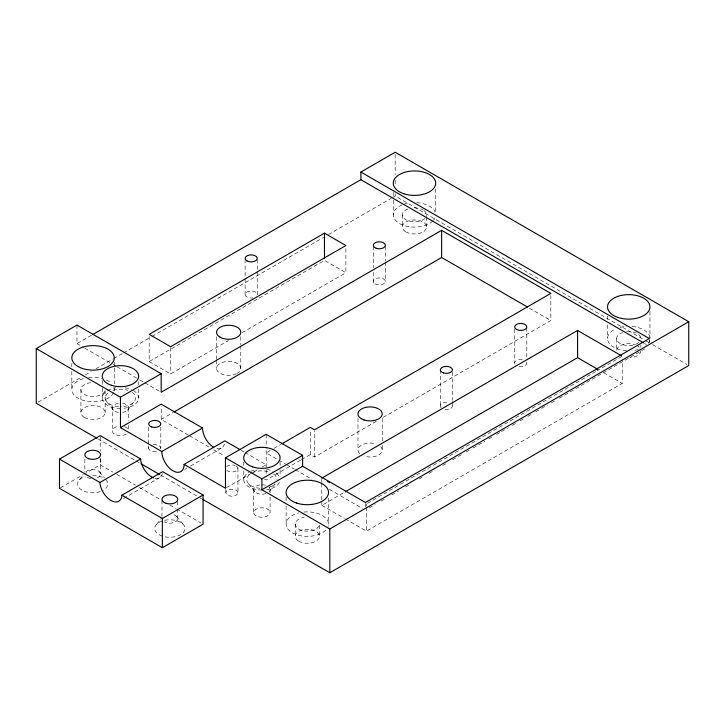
<?xml version="1.0" encoding="UTF-8"?>
<svg xmlns="http://www.w3.org/2000/svg" width="725" height="725" viewBox="0 0 725 725"><rect width="100%" height="100%" fill="white"/><g stroke="black" fill="none" stroke-linecap="round" stroke-linejoin="round"><path stroke-width="0.54" stroke-dasharray="3.62 2.72" d="M188.4 435.127L161.177 419.403L161.177 406.317M266.175 473.479L266.175 447.416M376.293 421.352L314.523 457.031L310.318 454.539L310.318 429.653M314.523 457.031L314.523 430.904M383.163 417.382L550.837 320.532L550.837 295.646M127.555 410.205L133.59 402.321M79.587 479.615L83.085 475.283M156.727 524.157L162.328 517.224M76.968 325.072L76.968 343.632L91.649 335.158M38.207 402.13L81.363 377.218M85.287 374.952L91.169 371.562M96.072 368.726L112.747 359.102M113.725 358.54L122.552 353.438M123.531 352.876L150.99 337.016M151.969 336.454L323.586 237.374M328.488 234.538L391.255 198.306M392.234 197.735L395.179 196.04L644.715 340.107M149.178 336.536L149.178 361.576L324.465 260.375L345.888 272.745L345.888 247.705M149.178 361.576L170.611 373.946L228.384 340.587M242.096 332.675L345.888 272.745M161.177 419.403L172.949 412.616M60.465 487.762L82.759 474.893M83.728 474.331L100.213 464.816L112.946 472.165M123.649 498.428L159.518 477.721M184.721 469.356L186.66 468.241M190.539 465.994L221.56 448.086M270.099 450.606L266.175 452.871L277.847 459.614M274.023 448.34L280.892 444.38M226.436 487.698L252.608 472.591M253.578 472.029L258.426 469.229M262.305 466.991L266.175 464.752L245.023 452.536M300.513 460.203L266.175 480.032L264.235 478.908M301.491 459.641L310.318 454.539M321.809 500.975L321.809 505.334L344.348 492.32M367.448 503.331L595.778 371.499M596.757 370.937L622.231 356.229L622.231 358.404M369.306 507.899L375.188 504.5M381.06 501.111L385.954 498.283M391.826 494.894L398.678 490.934M405.538 486.983L409.453 484.717M419.24 479.071L422.177 477.367M429.028 473.416L432.952 471.15M442.739 465.504L445.676 463.801M452.527 459.849L457.421 457.022M458.408 456.46L461.345 454.756M466.238 451.938L469.175 450.234M473.09 447.978L484.835 441.199M488.759 438.933L492.674 436.677M496.589 434.411L500.504 432.154M501.483 431.583L508.334 427.632M512.249 425.367L516.173 423.11M520.088 420.844L524.003 418.588M527.918 416.322L531.833 414.066M535.748 411.8L540.642 408.972M541.62 408.411L547.502 405.021M551.417 402.756L555.332 400.499M559.247 398.233L646.383 347.928M345.317 518.901L366.46 531.117L622.231 383.443L622.231 359.491M645.694 340.668L648.63 342.363M652.545 344.629L686.793 364.403M644.434 343.405L646.392 344.538M529.386 308.152L550.837 320.532M603.789 372.795L622.231 383.443M76.968 343.632L83.819 347.592M84.798 348.154L112.221 363.986M113.2 364.548L116.136 366.243M117.115 366.814L138.656 379.248M139.635 379.818L161.177 392.252M278.826 460.176L285.632 464.109M286.602 464.671L294.386 469.157M295.356 469.718L311.895 479.27M329.404 489.375L362.473 508.47M241.171 450.316L244.053 451.983M321.809 505.334L344.357 518.348M189.37 435.689L209.788 447.47M213.676 449.718L224.369 455.889M97.902 438.861L135.086 460.33M136.064 460.892L139.979 463.148M160.524 475.02L197.717 496.489M198.695 497.051L201.632 498.746M116.861 474.431L135.475 485.179M139.39 487.436L159.962 499.317M169.759 504.972L175.64 508.361M176.619 508.932L201.106 523.069M176.673 516.354L182.972 524.157M99.533 471.821L104.436 477.884M248.775 483.974L254.81 491.858M107.345 402.321L113.381 410.205M649.963 311.415L649.963 338.557M649.319 339.653L649.319 342.943M640.873 345.173L640.873 347.375M616.631 338.557L616.631 350.683A12.126 6.996 0 0 1 634.81 344.629M607.541 315.937L607.541 320.459M607.541 324.99L607.541 338.557M526.812 328.062L526.812 357.416M514.687 329.186L514.687 363.053M452.454 372.115L452.454 400.345M452.454 401.469L452.454 405.991M440.329 369.859L440.329 405.991M435.68 188.826L435.68 212.579M426.59 217.047L426.59 226.97M402.339 214.845L402.339 226.97M395.179 154.488L395.179 174.707M395.179 180.317L395.179 185.935M395.179 193.792L395.179 196.04M393.249 192.225L393.249 195.614M393.249 200.136L393.249 214.845M385.383 246.409L385.383 261.082M385.383 262.214L385.383 281.4M382.229 418.416L382.229 440.999M382.229 445.513L382.229 450.026M373.257 246.409L373.257 267.86M373.257 272.373L373.257 281.4M366.46 503.893L366.46 506.077M366.46 507.165L366.46 531.117M365.391 503.585L365.391 506.866M357.987 418.416L357.987 450.026M328.534 498.12L328.534 524.139M321.809 479.198L321.809 482.469M321.809 483.557L321.809 499.888M319.444 525.235L319.444 536.264M295.202 524.139L295.202 536.264M286.112 496.987L286.112 501.51M286.112 506.041L286.112 524.139M280.077 462.178L280.077 465.441M280.077 469.8L280.077 476.334M270.072 489.493L270.072 492.782M270.072 497.169L270.072 512.502A8.183 4.722 0 0 1 257.801 516.599A8.183 4.722 0 0 1 257.801 508.415A8.183 4.722 0 0 1 270.072 512.502M266.175 434.32L266.175 446.328M257.239 259.523L257.239 270.815M257.239 271.938L257.239 294.522A6.063 3.498 0 0 0 250.651 291.033A6.063 3.498 0 0 0 245.213 295.129A6.063 3.498 0 0 0 252.744 297.903M253.714 489.493L253.714 512.502M245.113 259.523L245.113 277.584M245.113 278.717L245.113 294.522M243.709 462.178L243.709 465.441M243.709 470.888L243.709 479.597M240.8 336.763L240.8 344.665M240.8 345.798L240.8 368.373M237.954 468.468L237.954 492.71A6.063 3.498 0 0 1 228.864 495.746A6.063 3.498 0 0 1 228.864 489.683A6.063 3.498 0 0 1 237.954 492.71M225.828 489.402L225.828 492.71M216.558 336.763L216.558 359.346M216.558 360.47L216.558 368.373M177.734 501.473L177.734 507.908M177.734 508.986L177.734 518.629M170.611 347.819L170.611 373.946M161.974 500.404L161.974 516.49M160.814 427.233L160.814 448.177M148.688 427.233L148.688 444.869M148.688 445.966L148.688 448.177M138.647 381.613L138.647 384.884M138.647 389.234L138.647 397.943M128.642 407.84L128.642 420.989M128.642 425.376L128.642 430.849M114.251 362.382L114.251 366.913M114.251 368.037L114.251 383.878M118.347 403.281A8.183 4.722 0 0 0 112.284 407.84L112.284 430.849M105.161 390.63L105.161 412.543M102.279 380.525L102.279 387.059M102.279 388.147L102.279 397.943M100.594 459.079L100.594 474.096M100.213 436.74L100.213 451.34M100.213 458.082L100.213 464.816M84.834 459.079L84.834 471.948M80.91 389.533L80.91 412.543M71.82 363.515L71.82 366.913M71.82 371.436L71.82 389.533M526.604 362.156A6.063 3.498 0 0 1 519.182 366.433M514.895 363.959A6.063 3.498 0 0 1 522.317 359.682M452.246 405.085A6.063 3.498 0 0 1 444.824 409.371M441.144 407.74A6.063 3.498 0 0 1 442.105 403.517A6.063 3.498 0 0 1 449.428 402.955M380.607 446.528A12.126 6.996 0 0 1 378.677 454.983A12.126 6.996 0 0 1 364.05 456.088M359.609 453.533A12.126 6.996 0 0 1 361.539 445.077A12.126 6.996 0 0 1 376.166 443.972M236.477 373.737A12.126 6.996 0 0 1 216.811 369.795A12.126 6.996 0 0 1 232.154 361.675A12.126 6.996 0 0 1 237.247 373.33M126.25 434.193A8.183 4.722 0 0 1 113.381 433.215A8.183 4.722 0 0 1 118.347 426.291M124.555 426.762A8.183 4.722 0 0 1 128.37 429.635M122.579 403.281A8.183 4.722 0 0 1 128.579 408.456A8.183 4.722 0 0 1 120.468 412.57M118.347 412.407A8.183 4.722 0 0 1 112.284 407.84M104.744 391.346A12.126 6.996 0 0 1 91.278 396.457A12.126 6.996 0 0 1 80.919 389.325A12.126 6.996 0 0 1 91.984 382.564M113.925 387.404A21.215 12.243 0 0 1 113.925 391.663M113.526 392.705A21.215 12.243 0 0 1 79.261 398.85A21.215 12.243 0 0 1 84.408 378.341M88.622 377.553A21.215 12.243 0 0 1 101.663 378.341M106.385 380.018A21.215 12.243 0 0 1 111.405 383.407M133.318 390.521A18.179 10.494 0 0 1 137.442 401.704A18.179 10.494 0 0 1 121.41 408.429M120.468 408.447A18.179 10.494 0 0 1 103.902 402.275A18.179 10.494 0 0 1 106.802 391.02M107.608 390.521A18.179 10.494 0 0 1 115.755 387.803M125.171 387.803A18.179 10.494 0 0 1 131.533 389.615M132.068 392.316A15.152 8.745 0 0 1 134.198 401.641A15.152 8.745 0 0 1 120.468 406.689M118.483 406.616A15.152 8.745 0 0 1 106.339 401.115A15.152 8.745 0 0 1 108.859 392.316M112.892 390.367A15.152 8.745 0 0 1 128.044 390.367M319.027 525.951A12.126 6.996 0 0 1 298.754 529.087A12.126 6.996 0 0 1 304.183 517.378M304.002 512.04A21.215 12.243 0 0 1 328.208 526.268M325.688 530.256A21.215 12.243 0 0 1 291.559 532.331A21.215 12.243 0 0 1 298.691 512.947M269.473 487.173A15.152 8.745 0 0 0 275.011 483.974L268.975 491.858A8.183 4.722 0 0 0 268.975 487.137M259.913 488.269A15.152 8.745 0 0 1 247.542 482.406A15.152 8.745 0 0 1 251.176 473.416M251.901 473.026A15.152 8.745 0 0 1 269.473 472.02M273.497 473.969A15.152 8.745 0 0 1 277.041 479.597M265.984 493.589A8.183 4.722 0 0 1 254.33 491.305A8.183 4.722 0 0 1 259.777 484.934M261.897 484.771A8.183 4.722 0 0 1 267.679 486.158M279.46 482.315A18.179 10.494 0 0 1 266.601 489.737M261.897 490.091A18.179 10.494 0 0 1 245.095 483.611A18.179 10.494 0 0 1 249.038 472.174M250.823 471.268A18.179 10.494 0 0 1 257.185 469.456M266.601 469.456A18.179 10.494 0 0 1 272.962 471.268M276.316 473.207A18.179 10.494 0 0 1 279.46 476.878M236.178 465.985A6.063 3.498 0 0 1 235.58 471.241A6.063 3.498 0 0 1 226.644 470.217M226.644 466.71A6.063 3.498 0 0 1 234.927 465.432M153.183 444.797A6.063 3.498 0 0 1 160.606 449.083M156.319 451.557A6.063 3.498 0 0 1 149.939 450.307A6.063 3.498 0 0 1 149.504 446.428M640.873 350.683A12.126 6.996 0 0 1 629.808 357.661M637.32 345.734A12.126 6.996 0 0 1 639.251 347.184M638.68 342.572A12.126 6.996 0 0 1 619.812 343.288A12.126 6.996 0 0 1 622.693 332.503M626.645 331.669A12.126 6.996 0 0 1 640.873 338.557M423.744 210.341A12.126 6.996 0 0 1 426.173 216.657M424.959 218.343A12.126 6.996 0 0 1 405.891 219.793A12.126 6.996 0 0 1 408.402 208.782M414.464 207.848A12.126 6.996 0 0 1 423.038 209.897M632.073 326.468A21.215 12.243 0 0 1 648.349 343.251M638.39 349.468A21.215 12.243 0 0 1 632.073 350.655M626.536 350.737A21.215 12.243 0 0 1 608.411 342.037A21.215 12.243 0 0 1 615.398 329.041M620.12 327.374A21.215 12.243 0 0 1 626.536 326.377M434.955 218.017A21.215 12.243 0 0 1 433.487 220.264M432.834 220.971A21.215 12.243 0 0 1 400.272 223.943A21.215 12.243 0 0 1 401.994 204.939M403.861 204.242A21.215 12.243 0 0 1 408.972 203.018M416.676 202.665A21.215 12.243 0 0 1 434.955 211.673M224.442 443.981A15.76 9.099 60 0 1 214.645 447.814M162.273 536.11A15.152 8.745 0 0 1 161.711 521.148A15.152 8.745 0 0 1 184.948 527.764A15.152 8.745 0 0 1 164.058 536.609M105.832 479.615A15.152 8.745 0 0 1 103.421 490.182M100.286 491.568A15.152 8.745 0 0 1 79.587 488.369A15.152 8.745 0 0 1 85.133 476.416M92.709 475.247A15.152 8.745 0 0 1 103.421 477.802M162.4 473.615A15.76 9.099 60 0 1 154.525 478.165M85.885 471.821A7.875 4.549 0 0 1 98.963 471.323A7.875 4.549 0 0 1 94.748 478.491M90.67 478.491A7.875 4.549 0 0 1 87.136 477.313M173.792 514.696A7.875 4.549 0 0 1 176.102 521.402A7.875 4.549 0 0 1 164.285 521.846M375.033 283.883A6.063 3.498 0 0 0 385.174 282.306A6.063 3.498 0 0 0 377.752 278.028A6.063 3.498 0 0 0 375.033 283.883M84.463 417.491A12.126 6.996 0 0 0 104.744 414.356A12.126 6.996 0 0 0 89.9 405.782A12.126 6.996 0 0 0 84.463 417.491M298.754 541.213A12.126 6.996 0 0 0 319.027 538.068A12.126 6.996 0 0 0 304.183 529.504A12.126 6.996 0 0 0 298.754 541.213M405.891 231.918A12.126 6.996 0 0 0 426.173 228.783A12.126 6.996 0 0 0 411.329 220.21A12.126 6.996 0 0 0 405.891 231.918"/><path stroke-width="1.09" d="M173.927 412.045L441.634 257.484L441.634 230.333L550.837 293.38L314.523 429.816L310.318 427.388L281.871 443.818M121.927 495.166L121.691 497.123A15.76 9.099 60 0 1 110.925 500.449A15.76 9.099 60 0 1 100.159 484.699L99.923 482.469L59.495 459.124L59.495 488.324L162.355 547.71L203.063 524.202L203.063 495.003L162.645 471.667L121.927 495.166L162.355 518.511L203.063 495.003M96.923 438.29L36.25 403.263L36.25 348.58L76.968 325.072L161.177 373.692L161.177 392.252L441.634 230.333M643.456 342.843L360.896 179.709L360.896 172.033L395.179 152.241L688.75 321.737L688.75 365.527L329.821 572.759L202.61 499.308M92.628 334.587L360.896 179.709M324.465 233.151L149.178 334.352L170.611 346.722L345.888 245.521L324.465 233.151L324.465 258.191M36.25 348.58L120.468 397.2L161.177 373.692M59.495 459.124L100.213 435.616L140.641 458.961L140.877 461.191A15.76 9.099 60 0 0 153.573 477.866M120.468 397.2L120.468 427.641L161.177 404.133L202.538 428.004A15.76 9.099 60 0 0 213.676 447.307M99.923 482.469L140.641 458.961M120.468 427.641L161.82 451.512L202.538 428.004M161.82 451.512A15.76 9.099 60 0 0 172.967 470.815A15.76 9.099 60 0 0 184.105 464.381L224.823 440.873L240.211 449.763M184.105 464.381L225.466 488.26L225.466 457.819L266.175 434.32L302.606 455.345L302.606 466.238L365.391 502.488L649.319 338.557L360.896 172.033M225.466 457.819L261.897 478.853L302.606 455.345M261.897 478.853L261.897 489.747L302.606 466.238M321.809 478.11L577.58 330.446L621.262 355.667M345.327 491.749L577.58 357.661L597.962 369.433M261.897 489.747L329.821 528.96L688.75 321.737M441.634 257.484L527.438 307.019M327.627 481.472L329.576 482.596M140.958 463.719L159.554 474.449M577.58 330.446L577.58 357.661M329.821 528.96L329.821 572.759M162.355 518.511L162.355 547.71M296.715 503.068A21.215 12.243 0 0 0 328.534 492.465A21.215 12.243 0 0 0 296.715 481.853A21.215 12.243 0 0 0 296.715 503.068M403.861 193.774A21.215 12.243 0 0 0 435.68 183.171A21.215 12.243 0 0 0 403.861 172.568A21.215 12.243 0 0 0 403.861 193.774M618.144 317.496A21.215 12.243 0 0 0 649.963 306.892A21.215 12.243 0 0 0 618.144 296.28A21.215 12.243 0 0 0 618.144 317.496M246.89 260.864A6.063 3.498 0 0 0 257.031 259.296A6.063 3.498 0 0 0 249.608 255.01A6.063 3.498 0 0 0 246.89 260.864M220.11 337.197A12.126 6.996 0 0 0 240.392 334.062A12.126 6.996 0 0 0 225.538 325.489A12.126 6.996 0 0 0 220.11 337.197M364.05 419.965A12.126 6.996 0 0 0 382.229 413.903A12.126 6.996 0 0 0 364.05 407.84A12.126 6.996 0 0 0 364.05 419.965M443.365 372.895A6.063 3.498 0 0 0 452.454 369.859A6.063 3.498 0 0 0 443.365 366.832A6.063 3.498 0 0 0 443.365 372.895M516.463 329.404A6.063 3.498 0 0 0 526.604 327.836A6.063 3.498 0 0 0 519.182 323.549A6.063 3.498 0 0 0 516.463 329.404M376.293 248.312A6.063 3.498 0 0 0 385.383 245.277A6.063 3.498 0 0 0 376.293 242.25A6.063 3.498 0 0 0 376.293 248.312M82.432 368.463A21.215 12.243 0 0 0 114.251 357.86A21.215 12.243 0 0 0 82.432 347.257A21.215 12.243 0 0 0 82.432 368.463M111.369 385.265A18.179 10.494 0 0 0 138.647 376.166A18.179 10.494 0 0 0 111.369 367.077A18.179 10.494 0 0 0 111.369 385.265M252.798 466.918A18.179 10.494 0 0 0 280.077 457.819A18.179 10.494 0 0 0 252.798 448.73A18.179 10.494 0 0 0 252.798 466.918M151.715 426.952A6.063 3.498 0 0 0 160.814 423.926A6.063 3.498 0 0 0 151.715 420.899A6.063 3.498 0 0 0 151.715 426.952M165.916 503.268A7.875 4.549 0 0 0 177.734 499.335A7.875 4.549 0 0 0 165.916 495.392A7.875 4.549 0 0 0 165.916 503.268M88.767 458.735A7.875 4.549 0 0 0 100.594 454.792A7.875 4.549 0 0 0 88.767 450.859A7.875 4.549 0 0 0 88.767 458.735"/></g></svg>
